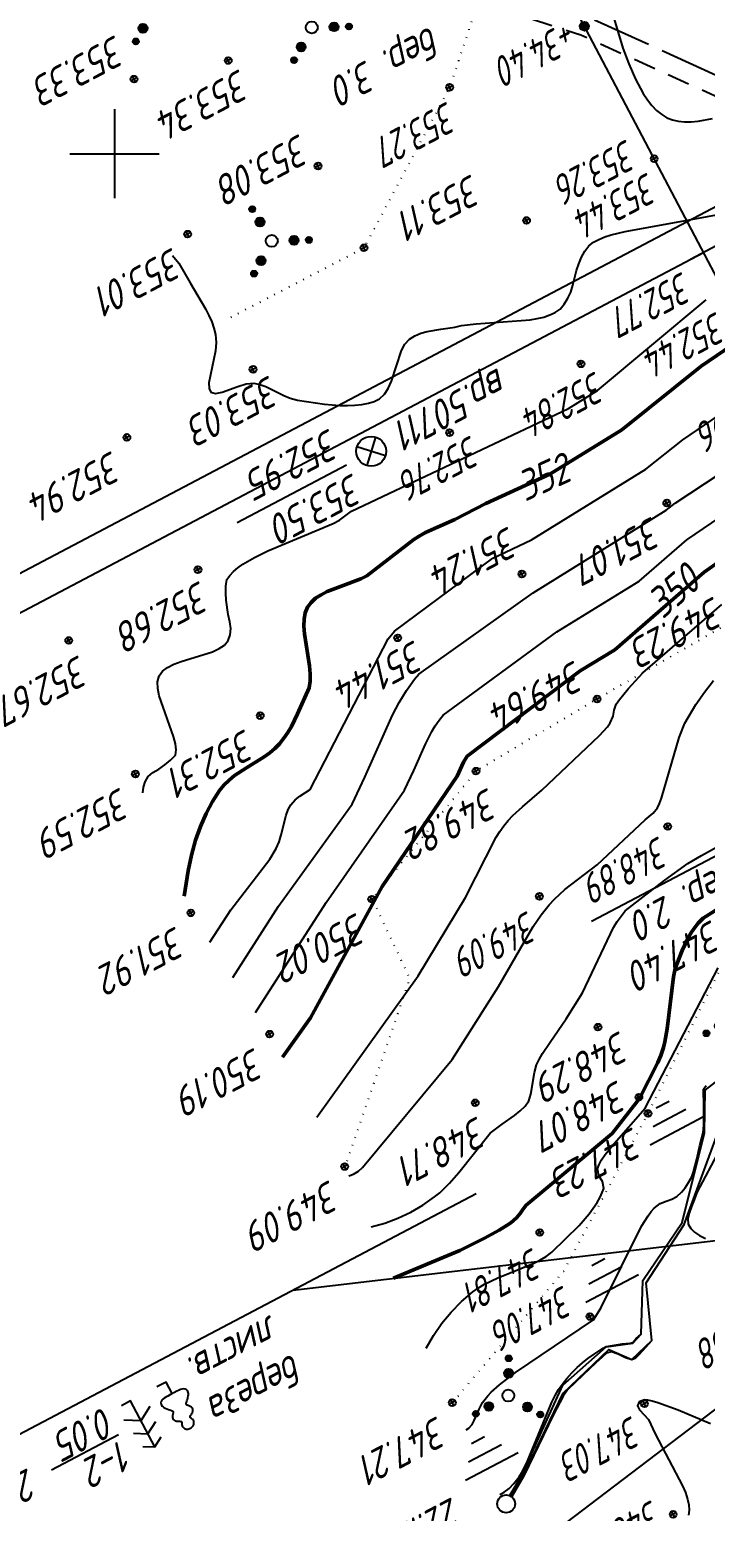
# Model space of a CAD drawing. Extents: x 1516777 to 1518423, y 2190420 to 2191479.
# Drawn here: x 1516988.6 to 1517079.4, y 2190817.5 to 2191016.7 of the extents above; entities that cross this region are included whole.
import ezdxf
from ezdxf.enums import TextEntityAlignment as Align

# ---------------------------------------------------------------- set-up
doc = ezdxf.new("R2010")
doc.units = 0
for name, pattern in [('ИИDash_30_20', [5, 3, -2]), ('ИИDash_80_20', [10, 8, -2]), ('ИИDot', [1, 0, -1])]:
    doc.linetypes.add(name, pattern=pattern)
for name, color, linetype, lineweight in [('ИИ_БОЛОТО_025', 3, 'Continuous', 25), ('ИИ_ГЕОПУНКТ_025', 7, 'Continuous', 25), ('ИИ_ГЕОСЕТКА_025', 3, 'Continuous', 25), ('ИИ_ГИДРОГРАФИЯ_025', 3, 'Continuous', 25), ('ИИ_ДОРОГА_025', 7, 'Continuous', 25), ('ИИ_КОНТУР_025', 7, 'ИИDot', 25), ('ИИ_ОТМЕТКА_025', 7, 'Continuous', 25), ('ИИ_ПИКЕТАЖ_025', 7, 'Continuous', 25), ('ИИ_РАЗМЕР_025', 7, 'Continuous', 25), ('ИИ_РЕЛЬЕФ_025', 34, 'Continuous', 25), ('ИИ_РЕЛЬЕФ_050', 34, 'Continuous', 50), ('ИИ_ТЕКСТ_025', 7, 'Continuous', 25), ('ИИ_ТРАССА_ТРУБ_025', 7, 'Continuous', 25), ('ИИ_УГОДЬЯ_025', 7, 'Continuous', 25)]:
    doc.layers.add(name, color=color, linetype=linetype, lineweight=lineweight)
doc.styles.add('VNIPISIMPLEXCUR', font='simplex.shx', dxfattribs={"width": 0.8, "oblique": 15})
doc.dimstyles.new('ИИ-2000-м-dm$2', dxfattribs={"dimscale": 2, "dimtxt": 2.5, "dimasz": 2.5, "dimexe": 1.25, "dimexo": 0, "dimgap": 1, "dimtad": 2, "dimtoh": 1, "dimzin": 1, "dimdsep": 46, "dimtxsty": 'VNIPISIMPLEXCUR', "dimcen": 2.5, "dimaunit": 1, "dimazin": 0, "dimtfac": 1, "dimtmove": 1, "dimatfit": 2, "dimfxl": 1, "dimarcsym": 0})

# ---------------------------------------------------------------- blocks, each defined once
blk = doc.blocks.new('ИИ053952')
at = {"linetype": 'Continuous', "lineweight": 25}
h = blk.add_hatch(color=0, dxfattribs=at)
edge = h.paths.add_edge_path()
edge.add_arc((-1.309, 2.13), 0.2, 0, 360)
h = blk.add_hatch(color=0, dxfattribs=at)
edge = h.paths.add_edge_path()
edge.add_arc((-0.785, 1.278), 0.3, 0, 360)
h = blk.add_hatch(color=0, dxfattribs=at)
edge = h.paths.add_edge_path()
edge.add_arc((1.499, 0.041), 0.3, 0, 360)
h = blk.add_hatch(color=0, dxfattribs=at)
edge = h.paths.add_edge_path()
edge.add_arc((2.499, 0.068), 0.2, 0, 360)
h = blk.add_hatch(color=0, dxfattribs=at)
edge = h.paths.add_edge_path()
edge.add_arc((-0.714, -1.319), 0.3, 0, 360)
h = blk.add_hatch(color=0, dxfattribs=at)
edge = h.paths.add_edge_path()
edge.add_arc((-1.19, -2.198), 0.2, 0, 360)
at = {"color": 0, "linetype": 'Continuous', "lineweight": 25}
for centre, radius in [((-1.309, 2.13), 0.2), ((-0.785, 1.278), 0.3), ((0, 0), 0.4), ((1.499, 0.041), 0.3), ((2.499, 0.068), 0.2), ((-0.714, -1.319), 0.3), ((-1.19, -2.198), 0.2)]:
    blk.add_circle(centre, radius, dxfattribs=at)
blk = doc.blocks.new('PICKET')
at = {"color": 0, "linetype": 'Continuous', "lineweight": 25}
for p, q in [((-0.23, 0), (0.23, 0)), ((0, 0.23), (0, -0.23))]:
    blk.add_line(p, q, dxfattribs=at)
blk.add_circle((0, 0), 0.23, dxfattribs=at)
at = {"color": 0, "linetype": 'Continuous', "style": 'VNIPISIMPLEXCUR', "oblique": 15, "width": 0.8}
blk.add_attdef('OTMETKA', (1.25, 0.3), '', height=2, dxfattribs=at)
at = {"color": 8, "linetype": 'Continuous', "style": 'VNIPISIMPLEXCUR', "oblique": 15, "width": 0.8, "flags": 1}
blk.add_attdef('NOMER', (1.25, -2.7), '', height=2, dxfattribs=at)
blk = doc.blocks.new('ИИ15001')
at = {"color": 0, "linetype": 'Continuous', "lineweight": 25}
blk.add_lwpolyline([(0, 1), (0, -1)], dxfattribs=at)
at = {"color": 0, "linetype": 'Continuous', "lineweight": 25, "style": 'VNIPISIMPLEXCUR', "oblique": 15, "width": 0.8}
blk.add_attdef('STATIONING', text='', height=2, dxfattribs=at).set_placement((0, 2), align=Align.CENTER)
at = {"color": 7, "linetype": 'Continuous', "lineweight": 25, "style": 'VNIPISIMPLEXCUR', "oblique": 15, "width": 0.8}
blk.add_attdef('HEIGHT', text='', height=2, dxfattribs=at).set_placement((0, -2), align=Align.TOP_CENTER)
blk = doc.blocks.new('ИИ050117Р')
at = {"color": 0, "linetype": 'Continuous', "lineweight": 25}
for points in [[(-0.707, -0.707), (0.707, 0.707)], [(-0.707, 0.707), (0.707, -0.707)]]:
    blk.add_lwpolyline(points, dxfattribs=at)
blk.add_circle((0, 0), 1, dxfattribs=at)
at = {"color": 0, "linetype": 'Continuous', "style": 'VNIPISIMPLEXCUR', "oblique": 15, "width": 0.8}
for tag, p in [('CENTRE', (1.7, 0.7)), ('HEIGHT', (1.7, -2.7))]:
    blk.add_attdef(tag, p, '', height=2, dxfattribs=at)
blk.add_attdef('NUMBER', text='', height=2, dxfattribs=at).set_placement((-2.25, -1), align=Align.RIGHT)
at = {"color": 253, "linetype": 'Continuous', "style": 'VNIPISIMPLEXCUR', "oblique": 15, "width": 0.8, "flags": 1}
blk.add_attdef('NOTE', text='', height=1.6, dxfattribs=at).set_placement((-2.25, -4), align=Align.RIGHT)
blk = doc.blocks.new('ИИ053673А')
at = {"color": 0, "linetype": 'Continuous'}
blk.add_lwpolyline([(-1.35, 0.875), (-1.221, 0.876), (-1.008, 0.878), (-0.871, 0.882), (-0.736, 0.891), (-0.624, 0.907), (-0.534, 0.94), (-0.444, 1), (-0.394, 1.071), (-0.367, 1.151), (-0.359, 1.231), (-0.364, 1.295), (-0.387, 1.379), (-0.418, 1.445), (-0.466, 1.516), (-0.552, 1.61), (-0.631, 1.692), (-0.704, 1.766), (-0.775, 1.842), (-0.814, 1.889), (-0.839, 1.929), (-0.849, 1.967), (-0.846, 1.992), (-0.832, 2.017), (-0.805, 2.049), (-0.742, 2.115), (-0.671, 2.198), (-0.618, 2.29), (-0.605, 2.372), (-0.614, 2.444), (-0.641, 2.515), (-0.678, 2.575), (-0.717, 2.617), (-0.754, 2.646), (-0.802, 2.678), (-0.855, 2.709), (-0.942, 2.76), (-0.987, 2.789), (-1.014, 2.812), (-1.026, 2.831), (-1.029, 2.846), (-1.025, 2.865), (-1.015, 2.89), (-0.997, 2.928), (-0.978, 2.968), (-0.95, 3.034), (-0.937, 3.103), (-0.938, 3.19), (-0.952, 3.247), (-0.987, 3.319), (-1.03, 3.377), (-1.066, 3.414), (-1.104, 3.444), (-1.169, 3.476), (-1.225, 3.489), (-1.28, 3.496), (-1.35, 3.5), (-1.42, 3.496), (-1.475, 3.489), (-1.531, 3.476), (-1.596, 3.444), (-1.634, 3.414), (-1.67, 3.377), (-1.713, 3.319), (-1.748, 3.247), (-1.762, 3.19), (-1.763, 3.103), (-1.75, 3.034), (-1.722, 2.968), (-1.703, 2.928), (-1.685, 2.89), (-1.675, 2.865), (-1.671, 2.846), (-1.674, 2.831), (-1.686, 2.812), (-1.713, 2.789), (-1.758, 2.76), (-1.845, 2.709), (-1.898, 2.678), (-1.946, 2.646), (-1.983, 2.617), (-2.022, 2.575), (-2.059, 2.515), (-2.086, 2.444), (-2.095, 2.372), (-2.082, 2.29), (-2.029, 2.198), (-1.958, 2.115), (-1.895, 2.049), (-1.868, 2.017), (-1.854, 1.992), (-1.851, 1.967), (-1.861, 1.929), (-1.886, 1.889), (-1.925, 1.842), (-1.996, 1.766), (-2.069, 1.692), (-2.148, 1.61), (-2.234, 1.516), (-2.282, 1.445), (-2.313, 1.379), (-2.336, 1.295), (-2.341, 1.231), (-2.333, 1.151), (-2.306, 1.071), (-2.256, 1), (-2.166, 0.94), (-2.076, 0.907), (-1.964, 0.891), (-1.829, 0.882), (-1.692, 0.878), (-1.479, 0.876)], close=True, dxfattribs=at)
for points in [[(2.05, 3.096), (1.35, 3.5), (0.65, 3.096)], [(1.35, 3.5), (1.35, 0), (2.05, 0)], [(2.2, 2.009), (1.35, 2.5), (0.5, 2.009)], [(2.35, 0.923), (1.35, 1.5), (0.35, 0.923)], [(-1.35, 0.875), (-1.35, 0), (-0.65, 0)]]:
    blk.add_lwpolyline(points, dxfattribs=at)
at = {"color": 0, "linetype": 'Continuous', "style": 'VNIPISIMPLEXCUR', "oblique": 15, "width": 0.8}
blk.add_attdef('RACE1', text='', height=2, dxfattribs=at).set_placement((-3.25, 2.25), align=Align.RIGHT)
blk.add_attdef('HEIGHT', (3, 2), '', height=2, dxfattribs=at)
blk.add_attdef('DISTANCE', text='', height=2, dxfattribs=at).set_placement((9.5, 1.75), align=Align.MIDDLE_LEFT)
blk.add_attdef('RACE2', text='', height=2, dxfattribs=at).set_placement((-3.25, 1.25), align=Align.TOP_RIGHT)
blk.add_attdef('THICKNESS', text='', height=2, dxfattribs=at).set_placement((3, 1.5), align=Align.TOP_LEFT)
blk = doc.blocks.new('ИИ05468')
at = {"color": 0, "linetype": 'Continuous', "lineweight": 25}
for points in [[(-2, 1), (2, 1)], [(-1.25, 0), (1.25, 0)], [(-0.5, -1), (0.5, -1)]]:
    blk.add_lwpolyline(points, dxfattribs=at)
blk = doc.blocks.new('ИИ052131')
at = {"color": 7, "linetype": 'Continuous', "style": 'VNIPISIMPLEXCUR', "oblique": 15, "width": 0.8}
for tag, p in [('HEIGHT', (1.3, 0.7)), ('DATE', (1.3, -2.7))]:
    blk.add_attdef(tag, p, '', height=2, dxfattribs=at)
at = {"color": 0, "linetype": 'Continuous', "lineweight": 25}
blk.add_wipeout([(-0.532, -0.284), (-0.466, -0.382), (-0.382, -0.466), (-0.284, -0.532), (-0.175, -0.577), (-0.059, -0.6), (0.059, -0.6), (0.175, -0.577), (0.284, -0.532), (0.382, -0.466), (0.466, -0.382), (0.532, -0.284), (0.577, -0.175), (0.6, -0.059), (0.6, 0.059), (0.577, 0.175), (0.532, 0.284), (0.466, 0.382), (0.382, 0.466), (0.284, 0.532), (0.175, 0.577), (0.059, 0.6), (-0.059, 0.6), (-0.175, 0.577), (-0.284, 0.532), (-0.382, 0.466), (-0.466, 0.382), (-0.532, 0.284), (-0.577, 0.175), (-0.6, 0.059), (-0.6, -0.059), (-0.577, -0.175)], dxfattribs=at)
blk.add_circle((0, 0), 0.6, dxfattribs=at)
blk = doc.blocks.new('ИИ15002')
at = {"linetype": 'Continuous', "lineweight": 25}
h = blk.add_hatch(color=0, dxfattribs=at)
edge = h.paths.add_edge_path()
edge.add_arc((0, 0), 0.3, 0, 360)
at = {"color": 0, "linetype": 'Continuous', "lineweight": 25}
blk.add_circle((0, 0), 0.3, dxfattribs=at)
at = {"color": 0, "linetype": 'Continuous', "style": 'VNIPISIMPLEXCUR', "oblique": 15, "width": 0.8}
blk.add_attdef('STATIONING', (1, 1.3), '', height=2, rotation=90, dxfattribs=at)
at = {"color": 7, "linetype": 'Continuous', "style": 'VNIPISIMPLEXCUR', "oblique": 15, "width": 0.8}
blk.add_attdef('HEIGHT', text='', height=2, dxfattribs=at).set_placement((0, -1.3), align=Align.TOP_CENTER)
blk = doc.blocks.new('ИИ05012')
at = {"color": 0, "linetype": 'Continuous', "lineweight": 25, "flags": 128}
for points in [[(0, 3), (0, -3)], [(-3, 0), (3, 0)]]:
    blk.add_lwpolyline(points, dxfattribs=at)
blk = doc.blocks.new('*D37')
at = {"layer": 'Defpoints', "color": 0, "transparency": 16777216}
for p in [(1516997.99, 2191462.82), (1518374.71, 2191103.61), (1517445.63, 2190623.9), (1517459.23, 2190587.38), (1517312.46, 2190543.97)]:
    blk.add_point(p, dxfattribs=at)
at = {"layer": 'ИИ_РАЗМЕР_025', "color": 0, "lineweight": -2, "transparency": 16777216}
for p, q in [((1517451.91, 2190631.64), (1517459.4, 2190635.59)), ((1517448.2, 2190623.46), (1517451.91, 2190631.64))]:
    blk.add_line(p, q, dxfattribs=at)
blk.add_arc((1517445.24, 2190613.92), 9.98, 50.8939, 94.6714, dxfattribs=at)
at = {"layer": 'ИИ_РАЗМЕР_025', "color": 0, "transparency": 16777216}
for points in [[(1517444.62, 2190623.24), (1517444.24, 2190624.52), (1517440.59, 2190622.76)], [(1517452.06, 2190622.09), (1517451.02, 2190621.25), (1517454.08, 2190618.58)]]:
    blk.add_solid(points, dxfattribs=at)
at = {"layer": 'ИИ_РАЗМЕР_025', "color": 0, "transparency": 16777216, "insert": (1517457.5, 2190631.19), "char_height": 4, "attachment_point": 5, "rotation": 207.7821, "style": 'VNIPISIMPLEXCUR'}
blk.add_mtext('90%%d', dxfattribs=at)
blk = doc.blocks.new('*D41')
at = {"layer": 'Defpoints', "color": 0, "transparency": 16777216}
for p in [(1516997.99, 2191462.82), (1517637.12, 2190760.28), (1517426.98, 2190659.79), (1517400.06, 2190635.39), (1517459.23, 2190587.38)]:
    blk.add_point(p, dxfattribs=at)
at = {"layer": 'ИИ_РАЗМЕР_025', "color": 0, "lineweight": -2, "transparency": 16777216}
for p, q in [((1517435.44, 2190666.61), (1517442.94, 2190670.56)), ((1517429.66, 2190659.33), (1517435.44, 2190666.61))]:
    blk.add_line(p, q, dxfattribs=at)
blk.add_arc((1517426.57, 2190649.36), 10.44, 49.8774, 95.6874, dxfattribs=at)
at = {"layer": 'ИИ_РАЗМЕР_025', "color": 0, "transparency": 16777216}
for points in [[(1517425.73, 2190659.11), (1517425.35, 2190660.38), (1517421.71, 2190658.59)], [(1517433.82, 2190657.76), (1517432.78, 2190656.92), (1517435.81, 2190654.22)]]:
    blk.add_solid(points, dxfattribs=at)
at = {"layer": 'ИИ_РАЗМЕР_025', "color": 0, "transparency": 16777216, "insert": (1517441.03, 2190666.17), "char_height": 4, "attachment_point": 5, "rotation": 207.7821, "style": 'VNIPISIMPLEXCUR'}
blk.add_mtext('90%%d', dxfattribs=at)
blk = doc.blocks.new('*D60')
at = {"layer": 'Defpoints', "color": 0, "transparency": 16777216}
for p in [(1516865.23, 2191392.86), (1517280.22, 2190589.82), (1517301.19, 2190586.89), (1517251.66, 2190560.75), (1517312.46, 2190543.97)]:
    blk.add_point(p, dxfattribs=at)
at = {"layer": 'ИИ_РАЗМЕР_025', "color": 0, "lineweight": -2, "transparency": 16777216}
for p, q in [((1517270.29, 2190593.09), (1517259.15, 2190587.22)), ((1517278.66, 2190586.43), (1517270.29, 2190593.09))]:
    blk.add_line(p, q, dxfattribs=at)
blk.add_arc((1517292.31, 2190582.21), 14.29, 133.8716, 191.7338, dxfattribs=at)
at = {"layer": 'ИИ_РАЗМЕР_025', "color": 0, "transparency": 16777216}
for points in [[(1517282.02, 2190593.05), (1517282.8, 2190591.97), (1517285.65, 2190594.85)], [(1517278.95, 2190579.53), (1517277.69, 2190579.07), (1517279.68, 2190575.54)]]:
    blk.add_solid(points, dxfattribs=at)
at = {"layer": 'ИИ_РАЗМЕР_025', "color": 0, "transparency": 16777216, "insert": (1517265.86, 2190586.93), "char_height": 4, "attachment_point": 5, "rotation": 207.7821, "style": 'VNIPISIMPLEXCUR'}
blk.add_mtext("90°2'", dxfattribs=at)

msp = doc.modelspace()

# ---------------------------------------------------------------- linework, layer by layer
at = {"layer": 'ИИ_ГЕОПУНКТ_025'}
msp.add_lwpolyline([(1517031.196, 2190958.12), (1517016.496, 2190950.375)], dxfattribs=at)
at = {"layer": 'ИИ_ГИДРОГРАФИЯ_025'}
msp.add_lwpolyline([(1517052.52, 2190818.632), (1517054.679, 2190822.242), (1517060.264, 2190834.496), (1517066.123, 2190839.669), (1517069.707, 2190840.128), (1517070.829, 2190841.372), (1517071.048, 2190848.55), (1517076.327, 2190856.378), (1517079.3, 2190868.429), (1517079.425, 2190874.164), (1517087.517, 2190880.428)], dxfattribs=at)
at = {"layer": 'ИИ_ГИДРОГРАФИЯ_025', "elevation": -5.59}
msp.add_lwpolyline([(1517052.659, 2190818.552), (1517054.931, 2190822.27), (1517060.321, 2190833.431), (1517066.464, 2190839.275), (1517069.562, 2190837.946), (1517072.263, 2190840.511), (1517071.492, 2190848.238), (1517076.589, 2190856.101), (1517081.083, 2190868.301)], dxfattribs=at)
at = {"layer": 'ИИ_ДОРОГА_025', "linetype": 'ИИDash_80_20', "flags": 128}
msp.add_lwpolyline([(1517370.354, 2190906.745), (1517361.061, 2190903.069), (1517349.478, 2190899.983), (1517336.218, 2190896.895), (1517328.505, 2190896.125), (1517315.477, 2190894.578), (1517307.716, 2190894.705), (1517302.335, 2190895.33), (1517295.956, 2190897.455), (1517278.892, 2190906.756), (1517251.698, 2190919.154), (1517237.145, 2190927.329), (1517223.871, 2190935.987), (1517206.878, 2190946.488), (1517194.206, 2190954.15), (1517185.026, 2190959.877), (1517171.817, 2190964.417), (1517165.277, 2190967.329), (1517158.519, 2190969.795), (1517143.95, 2190975.605), (1517127.066, 2190984.13), (1517108.829, 2190995.629), (1517101.676, 2190999.885), (1517097.447, 2191002.553), (1517088.192, 2191007.223), (1517063.65, 2191018.345), (1517037.939, 2191026.75), (1517027.528, 2191029.886), (1517020.661, 2191032.604), (1517015.912, 2191034.725), (1517007.626, 2191039.899), (1517001.134, 2191043.047), (1516998.754, 2191044.202), (1516986.797, 2191050.305), (1516975.191, 2191055.416)], dxfattribs=at)
at = {"layer": 'ИИ_ДОРОГА_025', "linetype": 'ИИDash_30_20', "flags": 128}
msp.add_lwpolyline([(1517371.311, 2190904.327), (1517361.877, 2190900.596), (1517350.108, 2190897.46), (1517336.644, 2190894.325), (1517328.788, 2190893.54), (1517315.61, 2190891.976), (1517307.544, 2190892.108), (1517301.768, 2190892.779), (1517294.915, 2190895.062), (1517277.729, 2190904.429), (1517250.52, 2190916.833), (1517235.796, 2190925.104), (1517222.477, 2190933.792), (1517205.522, 2190944.27), (1517192.845, 2190951.935), (1517183.901, 2190957.514), (1517170.864, 2190961.996), (1517164.301, 2190964.917), (1517157.592, 2190967.366), (1517142.881, 2190973.232), (1517125.784, 2190981.865), (1517107.471, 2190993.412), (1517100.317, 2190997.668), (1517096.165, 2191000.288), (1517087.069, 2191004.877), (1517062.707, 2191015.918), (1517037.16, 2191024.269), (1517026.674, 2191027.429), (1517019.652, 2191030.208), (1517014.687, 2191032.424), (1517006.367, 2191037.62), (1517000, 2191040.708), (1516997.595, 2191041.874), (1516985.681, 2191047.956), (1516977.14, 2191051.717)], dxfattribs=at)
at = {"layer": 'ИИ_КОНТУР_025', "flags": 128}
for points in [[(1517015.634, 2190978.024), (1517033.592, 2190987.373), (1517045.11, 2191008.937), (1517048.932, 2191020.421)], [(1517045.457, 2190832.176), (1517060.399, 2190849.818), (1517071.771, 2190871.04), (1517083.06, 2190893.665), (1517098.998, 2190905.451), (1517113.71, 2190921.216), (1517131.599, 2190928.331), (1517147.88, 2190942.16), (1517164.994, 2190950.882), (1517171.678, 2190958.682)]]:
    msp.add_lwpolyline(points, dxfattribs=at)
at = {"layer": 'ИИ_КОНТУР_025', "elevation": -4.028, "flags": 128}
msp.add_lwpolyline([(1517164.994, 2190950.882), (1517143.67, 2190950.3), (1517122.722, 2190948.178), (1517097.058, 2190952.824), (1517082.965, 2190937.095), (1517064.933, 2190926.732), (1517048.646, 2190917.045), (1517034.628, 2190899.837), (1517039.688, 2190889.161), (1517030.993, 2190863.904)], dxfattribs=at)
at = {"layer": 'ИИ_РЕЛЬЕФ_025'}
for points, elevation in [([(1517066.895, 2191018.972), (1517068.362, 2191014.179), (1517069.144, 2191012.063), (1517070.049, 2191010), (1517071.082, 2191008.104), (1517071.65, 2191007.253), (1517072.252, 2191006.486), (1517072.89, 2191005.817), (1517073.564, 2191005.26), (1517074.276, 2191004.828), (1517075.01, 2191004.536), (1517075.801, 2191004.354), (1517076.644, 2191004.271), (1517077.533, 2191004.277), (1517078.462, 2191004.362), (1517080.419, 2191004.721)], 353.5), ([(1517007.811, 2190986.314), (1517008.671, 2190985.29), (1517010.181, 2190982.659), (1517012.258, 2190979.146), (1517012.697, 2190978.275), (1517013.076, 2190977.409), (1517013.382, 2190976.549), (1517013.6, 2190975.697), (1517013.681, 2190974.646), (1517013.575, 2190973.51), (1517012.696, 2190969.206), (1517012.719, 2190968.465), (1517012.981, 2190967.966), (1517013.602, 2190967.775), (1517014.468, 2190967.937), (1517016.606, 2190968.727), (1517017.712, 2190969.052), (1517018.734, 2190969.149), (1517019.556, 2190968.993), (1517020.35, 2190968.7), (1517022.76, 2190967.483), (1517023.639, 2190967.13), (1517024.588, 2190966.884), (1517028.243, 2190966.339), (1517030.301, 2190966.177), (1517031.323, 2190966.158), (1517032.316, 2190966.193), (1517033.26, 2190966.292), (1517034.139, 2190966.464), (1517034.932, 2190966.718), (1517035.622, 2190967.065), (1517036.283, 2190967.676), (1517036.818, 2190968.465), (1517037.233, 2190969.415), (1517038.596, 2190973.57), (1517039.06, 2190974.415), (1517039.65, 2190975.069), (1517040.398, 2190975.499), (1517041.183, 2190975.872), (1517042.042, 2190976.125), (1517043.887, 2190976.431), (1517045.757, 2190976.698), (1517046.654, 2190976.891), (1517048.633, 2190977.129), (1517055.883, 2190977.664), (1517056.822, 2190977.829), (1517057.706, 2190978.046), (1517058.525, 2190978.322), (1517059.269, 2190978.669), (1517059.926, 2190979.096), (1517060.478, 2190979.791), (1517060.942, 2190980.564), (1517061.338, 2190981.399), (1517061.634, 2190982.324), (1517062.093, 2190984.303), (1517062.425, 2190985.211), (1517062.803, 2190986.079), (1517063.247, 2190986.891), (1517063.774, 2190987.629), (1517064.414, 2190988.093), (1517065.137, 2190988.489), (1517065.931, 2190988.825), (1517066.787, 2190989.11), (1517068.647, 2190989.557), (1517090.798, 2190993.569)], 353), ([(1517003.818, 2190914.127), (1517003.886, 2190914.862), (1517004.127, 2190915.584), (1517004.541, 2190916.293), (1517005.142, 2190916.826), (1517005.972, 2190917.301), (1517006.781, 2190917.869), (1517007.552, 2190918.486), (1517008.211, 2190919.158), (1517008.315, 2190919.862), (1517008.216, 2190920.71), (1517007.961, 2190921.673), (1517006.015, 2190927.125), (1517005.824, 2190928.13), (1517005.809, 2190929.037), (1517006.018, 2190929.813), (1517006.475, 2190930.438), (1517007.154, 2190930.954), (1517008.006, 2190931.384), (1517008.984, 2190931.752), (1517013.189, 2190933.072), (1517014.073, 2190933.481), (1517014.794, 2190933.969), (1517015.303, 2190934.558), (1517015.563, 2190935.327), (1517015.626, 2190936.172), (1517015.502, 2190937.097), (1517015.281, 2190938.068), (1517015.025, 2190940.003), (1517014.965, 2190940.958), (1517014.989, 2190941.885), (1517015.129, 2190942.768), (1517015.522, 2190943.32), (1517016.017, 2190943.847), (1517016.605, 2190944.351), (1517017.277, 2190944.835), (1517018.836, 2190945.751), (1517020.617, 2190946.612), (1517029.403, 2190950.302), (1517030.27, 2190950.738), (1517031.89, 2190951.968), (1517061.025, 2190965.749), (1517064.928, 2190968.158), (1517079.553, 2190980.363)], 352.5), ([(1517012.842, 2190894.017), (1517015.645, 2190898.38), (1517020.878, 2190905.19), (1517021.741, 2190906.642), (1517022.133, 2190907.537), (1517022.426, 2190908.458), (1517023.078, 2190911.104), (1517023.345, 2190911.859), (1517023.699, 2190912.505), (1517024.282, 2190913.15), (1517024.942, 2190913.645), (1517026.309, 2190914.542), (1517036.79, 2190934.788), (1517037.634, 2190935.821), (1517050.875, 2190945.632), (1517056.066, 2190948.095), (1517071.449, 2190957.59), (1517076.392, 2190961.559), (1517087.27, 2190968.941)], 351.5), ([(1517015.904, 2190889.307), (1517022.043, 2190898.865), (1517031.963, 2190912.575), (1517033.666, 2190916.199), (1517037.374, 2190924.524), (1517038.292, 2190926.244), (1517039.281, 2190927.866), (1517040.358, 2190929.366), (1517040.935, 2190930.063), (1517056.294, 2190940.986), (1517074.188, 2190952.097), (1517075.394, 2190953.024), (1517089.469, 2190962.326)], 351), ([(1517018.966, 2190884.597), (1517028.441, 2190899.349), (1517039.013, 2190914.46), (1517040.229, 2190917.086), (1517041.797, 2190920.66), (1517042.661, 2190922.337), (1517043.132, 2190923.12), (1517043.638, 2190923.856), (1517044.183, 2190924.538), (1517059.453, 2190935.737), (1517070.52, 2190942.548), (1517076.938, 2190948.098), (1517092.364, 2190958.6)], 350.5), ([(1517027.19, 2190870.514), (1517040.827, 2190889.526), (1517047.187, 2190900.033), (1517051.319, 2190908.148), (1517051.819, 2190908.928), (1517052.338, 2190909.651), (1517052.937, 2190910.377), (1517053.559, 2190911.038), (1517054.849, 2190912.22), (1517057.47, 2190914.462), (1517065.228, 2190921.797), (1517066.283, 2190922.995), (1517066.659, 2190923.513), (1517067.066, 2190924.43), (1517067.191, 2190925.194), (1517067.468, 2190926.001), (1517067.899, 2190926.663), (1517069.079, 2190928.076), (1517071.045, 2190930.249), (1517081.648, 2190939.417)], 349.5), ([(1517031.493, 2190862.643), (1517032.123, 2190862.84), (1517032.794, 2190863.259), (1517033.345, 2190863.776), (1517045.408, 2190878.28), (1517051.64, 2190888.07), (1517056.298, 2190896.128), (1517057.362, 2190897.689), (1517058.449, 2190899.067), (1517059.144, 2190899.822), (1517060.561, 2190901.122), (1517064.888, 2190904.424), (1517071.328, 2190910.462), (1517072.424, 2190911.353), (1517072.985, 2190912.094), (1517073.263, 2190912.669), (1517073.525, 2190913.386), (1517075.895, 2190921.521), (1517076.681, 2190923.468), (1517078.176, 2190925.97), (1517079.303, 2190927.618), (1517080.538, 2190929.203)], 349), ([(1517034.513, 2190855.762), (1517036.349, 2190856.281), (1517038.119, 2190856.944), (1517039.824, 2190857.751), (1517041.464, 2190858.702), (1517043.039, 2190859.797), (1517043.732, 2190860.361), (1517045.049, 2190861.638), (1517046.299, 2190863.066), (1517050.527, 2190868.382), (1517052.137, 2190869.573), (1517053.796, 2190870.747), (1517054.55, 2190871.359), (1517055.205, 2190872.005), (1517055.721, 2190872.697), (1517055.979, 2190873.632), (1517056.468, 2190876.534), (1517056.753, 2190877.532), (1517057.108, 2190878.289), (1517057.54, 2190879.054), (1517058.56, 2190880.602), (1517060.743, 2190883.712), (1517062.935, 2190887.233), (1517067.106, 2190896.003), (1517067.594, 2190896.794), (1517068.115, 2190897.546), (1517068.672, 2190898.252), (1517073.968, 2190902.373), (1517077.103, 2190904.597), (1517078.915, 2190905.667), (1517081.734, 2190907.236)], 348.5), ([(1517041.895, 2190839.474), (1517042.89, 2190841.196), (1517044.014, 2190842.814), (1517045.268, 2190844.328), (1517046.652, 2190845.738), (1517048.165, 2190847.045), (1517048.925, 2190847.586), (1517049.75, 2190848.071), (1517051.546, 2190848.916), (1517056.287, 2190850.853), (1517057.176, 2190851.305), (1517058.016, 2190851.805), (1517058.793, 2190852.366), (1517062.485, 2190855.943), (1517063.806, 2190857.538), (1517064.875, 2190859.057), (1517065.28, 2190859.752), (1517065.582, 2190860.386), (1517065.767, 2190860.943), (1517065.618, 2190861.873), (1517065.116, 2190862.649), (1517064.954, 2190863.571), (1517065.153, 2190864.149), (1517065.497, 2190864.788), (1517065.963, 2190865.48), (1517067.169, 2190866.982), (1517071.333, 2190871.722), (1517081.148, 2190890.593)], 347.5), ([(1517047.3, 2190828.503), (1517047.657, 2190828.739), (1517048.073, 2190829.208), (1517048.378, 2190829.752), (1517049.017, 2190831.294), (1517049.498, 2190832.186), (1517050.184, 2190833.089), (1517050.642, 2190833.559), (1517051.777, 2190834.563), (1517053.928, 2190836.202), (1517064.389, 2190843.304), (1517065.388, 2190844.856), (1517070.872, 2190855.891), (1517071.73, 2190857.263), (1517072.143, 2190857.824), (1517072.545, 2190858.288), (1517073.371, 2190858.917), (1517074.177, 2190859.239), (1517074.937, 2190859.48), (1517075.621, 2190859.868), (1517076.208, 2190860.418), (1517076.727, 2190861.029), (1517077.192, 2190861.721), (1517077.617, 2190862.512), (1517077.826, 2190863.18), (1517078.292, 2190864.874), (1517078.701, 2190866.692), (1517079.129, 2190868.398), (1517079.232, 2190869.481), (1517079.229, 2190872.005), (1517079.179, 2190874.28), (1517079.553, 2190874.793)], 347), ([(1517081.391, 2190866.213), (1517078.297, 2190860.375), (1517077.937, 2190859.423), (1517077.596, 2190858.516), (1517077.274, 2190857.599), (1517077.062, 2190856.867), (1517077.124, 2190856.139), (1517077.469, 2190855.567), (1517077.99, 2190855.059), (1517078.665, 2190854.608), (1517079.472, 2190854.206)], 347), ([(1517051.79, 2190819.809), (1517052.407, 2190820.116), (1517053.048, 2190820.615), (1517053.713, 2190821.307), (1517054.402, 2190822.192), (1517054.771, 2190822.775), (1517055.522, 2190824.287), (1517058.798, 2190832.211), (1517059.251, 2190833.102), (1517059.716, 2190833.907), (1517060.194, 2190834.609), (1517060.836, 2190835.413), (1517061.508, 2190836.166), (1517062.201, 2190836.865), (1517062.909, 2190837.504), (1517063.623, 2190838.08), (1517064.336, 2190838.589), (1517065.04, 2190839.028), (1517065.69, 2190839.478), (1517066.102, 2190839.718), (1517068.245, 2190840.044), (1517069.329, 2190840.137), (1517069.688, 2190840.242), (1517070.077, 2190840.718), (1517070.829, 2190841.372)], 346.5), ([(1517072.263, 2190840.511), (1517070.473, 2190838.576), (1517069.994, 2190838.102), (1517069.56, 2190837.899), (1517068.697, 2190838.174), (1517067.719, 2190838.664), (1517066.805, 2190839.004), (1517066.154, 2190838.808), (1517065.555, 2190838.281), (1517064.703, 2190837.512), (1517062.978, 2190835.835), (1517060.91, 2190833.898), (1517060.301, 2190833.043), (1517059.002, 2190830.556), (1517055.03, 2190822.301), (1517052.795, 2190818.445)], 346.5), ([(1517080.126, 2190829.309), (1517075.804, 2190831.145), (1517073.038, 2190832.132), (1517072.308, 2190832.34), (1517071.704, 2190832.474), (1517071.246, 2190832.524), (1517070.529, 2190832.251), (1517070.335, 2190831.711), (1517070.59, 2190831.167), (1517071.793, 2190829.899), (1517072.696, 2190827.984), (1517076.377, 2190820.968), (1517076.748, 2190820.058), (1517077.031, 2190819.201), (1517077.209, 2190818.406), (1517077.265, 2190817.684), (1517077.184, 2190817.045)], 347)]:
    msp.add_lwpolyline(points, dxfattribs=dict(at, elevation=elevation))
at = {"layer": 'ИИ_РЕЛЬЕФ_050'}
for points, elevation in [([(1517009.38, 2190900.201), (1517009.891, 2190903.619), (1517010.353, 2190905.737), (1517010.912, 2190907.726), (1517011.569, 2190909.587), (1517012.322, 2190911.32), (1517013.172, 2190912.924), (1517014.12, 2190914.399), (1517014.725, 2190915.148), (1517015.407, 2190915.815), (1517016.148, 2190916.414), (1517017.74, 2190917.474), (1517020.147, 2190918.954), (1517020.886, 2190919.481), (1517021.566, 2190920.051), (1517022.168, 2190920.68), (1517022.775, 2190921.431), (1517023.311, 2190922.22), (1517023.79, 2190923.039), (1517024.626, 2190924.742), (1517026.184, 2190928.206), (1517026.317, 2190929.124), (1517026.322, 2190930.116), (1517026.23, 2190931.164), (1517025.556, 2190935.494), (1517025.474, 2190936.51), (1517025.49, 2190937.458), (1517025.639, 2190938.317), (1517025.953, 2190939.069), (1517026.445, 2190939.704), (1517027.051, 2190940.259), (1517027.777, 2190940.732), (1517028.589, 2190941.145), (1517030.377, 2190941.856), (1517033.117, 2190942.883), (1517033.952, 2190943.279), (1517040.234, 2190948.139), (1517040.972, 2190948.61), (1517041.805, 2190949.078), (1517043.407, 2190949.828), (1517045.769, 2190950.836), (1517049.918, 2190953.003), (1517058.546, 2190956.922), (1517068.189, 2190962.874), (1517078.88, 2190971.458), (1517084.092, 2190974.995)], 352), ([(1517022.606, 2190878.603), (1517026.354, 2190883.858), (1517035.986, 2190901.535), (1517046.063, 2190916.344), (1517046.912, 2190918.212), (1517047.432, 2190919.012), (1517062.613, 2190930.489), (1517067.246, 2190933.34), (1517079.293, 2190943.757), (1517095.261, 2190955.035)], 350), ([(1517037.534, 2190848.88), (1517046.446, 2190852.622), (1517049.755, 2190854.236), (1517051.735, 2190855.335), (1517052.816, 2190856.013), (1517053.284, 2190856.336), (1517054.055, 2190856.984), (1517054.542, 2190857.569), (1517054.916, 2190858.128), (1517055.346, 2190858.7), (1517066.913, 2190868.31), (1517070.603, 2190873.024), (1517073.044, 2190877.882), (1517073.435, 2190878.806), (1517073.792, 2190879.865), (1517073.983, 2190880.625), (1517074.282, 2190882.393), (1517075.164, 2190889.397), (1517075.356, 2190890.277), (1517075.584, 2190891.076), (1517076.298, 2190892.938), (1517077.13, 2190894.619), (1517077.57, 2190895.362), (1517078.016, 2190896.025), (1517078.459, 2190896.597), (1517079.159, 2190897.257), (1517093.109, 2190906.08)], 348)]:
    msp.add_lwpolyline(points, dxfattribs=dict(at, elevation=elevation))
at = {"layer": 'ИИ_ТЕКСТ_025'}
for points in [[(1517112.442, 2191009.539), (1516882.276, 2190888.279), (1516980.152, 2190702.482), (1517210.317, 2190823.742)], [(1517172.428, 2190809.764), (1516998.529, 2190718.147), (1516905.314, 2190895.096), (1517079.206, 2190986.709)], [(1517064.15, 2190896.85), (1517082.196, 2190906.357), (1517089.408, 2190892.668)]]:
    msp.add_lwpolyline(points, dxfattribs=at)
at = {"layer": 'ИИ_ТРАССА_ТРУБ_025', "color": 4}
msp.add_lwpolyline([(1518374.713, 2191103.607), (1517312.459, 2190543.969), (1516865.23, 2191392.859)], dxfattribs=at)
at = {"layer": 'ИИ_УГОДЬЯ_025'}
for points in [[(1516998.909, 2190778.842), (1517040.903, 2190800.966), (1517142.025, 2190877.769)], [(1517048.621, 2190860.22), (1516977.073, 2190822.527)], [(1517086.185, 2190854.532), (1517023.978, 2190847.239)], [(1517000.555, 2190827.811), (1516991.554, 2190823.07)]]:
    msp.add_lwpolyline(points, dxfattribs=at)

# ---------------------------------------------------------------- block references
at = {"layer": 'ИИ_БОЛОТО_025', "xscale": 2, "yscale": 2, "zscale": 2, "rotation": 207.7819444444445}
for p in [(1517074.621, 2190870.406), (1517065.975, 2190849.231), (1517049.815, 2190825.314)]:
    msp.add_blockref('ИИ05468', p, dxfattribs=at)
at = {"layer": 'ИИ_ГЕОПУНКТ_025'}
ref = msp.add_blockref('ИИ050117Р', (1517034.51, 2190960, 352.95), dxfattribs=dict(at, xscale=2, yscale=2, zscale=2, rotation=207.7819444444445))
ref.add_attrib('NUMBER', 'вр.50711', dxfattribs={"layer": '0', "color": 0, "linetype": 'Continuous', "height": 4, "rotation": 207.78194, "style": 'VNIPISIMPLEXCUR', "oblique": 15, "width": 0.8}).set_placement((1517037.559, 2190963.867), align=Align.RIGHT)
ref.add_attrib('CENTRE', '353.50', (1517032.154, 2190957.177), dxfattribs={"layer": '0', "color": 0, "linetype": 'Continuous', "height": 4, "rotation": 207.78194, "style": 'VNIPISIMPLEXCUR', "oblique": 15, "width": 0.8})
ref.add_attrib('HEIGHT', '352.95', (1517028.985, 2190963.193), dxfattribs={"layer": '0', "color": 0, "linetype": 'Continuous', "height": 4, "rotation": 207.78194, "style": 'VNIPISIMPLEXCUR', "oblique": 15, "width": 0.8})
at = {"layer": 'ИИ_ГЕОСЕТКА_025', "xscale": 2, "yscale": 2, "zscale": 2}
msp.add_blockref('ИИ05012', (1517000, 2191000), dxfattribs=at)
at = {"layer": 'ИИ_ОТМЕТКА_025'}
ref = msp.add_blockref('PICKET', (1517002.64, 2191010.023, 353.33), dxfattribs=dict(at, xscale=2, yscale=2, zscale=2, rotation=207.7819444444445))
ref.add_attrib('OTMETKA', '353.33', (1517000.198, 2191016.058, 353.33), dxfattribs={"layer": '0', "color": 0, "linetype": 'Continuous', "height": 4, "rotation": 207.78194, "style": 'VNIPISIMPLEXCUR', "oblique": 15, "width": 0.8})
ref = msp.add_blockref('PICKET', (1517015.294, 2191012.519, 353.34), dxfattribs=dict(at, xscale=2, yscale=2, zscale=2, rotation=207.7819444444445))
ref.add_attrib('OTMETKA', '353.34', (1517016.928, 2191011.492, 353.34), dxfattribs={"layer": '0', "color": 0, "linetype": 'Continuous', "height": 4, "rotation": 207.78194, "style": 'VNIPISIMPLEXCUR', "oblique": 15, "width": 0.8})
ref = msp.add_blockref('PICKET', (1517045.064, 2191008.915, 353.27), dxfattribs=dict(at, xscale=2, yscale=2, zscale=2, rotation=207.7819444444445))
ref.add_attrib('OTMETKA', '353.27', (1517044.804, 2191007.111, 353.27), dxfattribs={"layer": '0', "color": 0, "linetype": 'Continuous', "height": 4, "rotation": 207.78194, "style": 'VNIPISIMPLEXCUR', "oblique": 15, "width": 0.7})
ref = msp.add_blockref('PICKET', (1517027.37, 2190998.346, 353.08), dxfattribs=dict(at, xscale=2, yscale=2, zscale=2, rotation=207.7819444444445))
ref.add_attrib('OTMETKA', '353.08', (1517024.972, 2191002.775, 353.08), dxfattribs={"layer": '0', "color": 0, "linetype": 'Continuous', "height": 4, "rotation": 207.78194, "style": 'VNIPISIMPLEXCUR', "oblique": 15, "width": 0.8})
ref = msp.add_blockref('PICKET', (1517055.399, 2190991.03, 353.26), dxfattribs=dict(at, xscale=2, yscale=2, zscale=2, rotation=207.7819444444445))
ref.add_attrib('OTMETKA', '353.26', (1517068.932, 2191002.037, 353.26), dxfattribs={"layer": '0', "color": 0, "linetype": 'Continuous', "height": 4, "rotation": 207.78194, "style": 'VNIPISIMPLEXCUR', "oblique": 15, "width": 0.7})
ref = msp.add_blockref('PICKET', (1517072.556, 2190999.331, 353.44), dxfattribs=dict(at, xscale=2, yscale=2, zscale=2, rotation=207.7819444444445))
ref.add_attrib('OTMETKA', '353.44', (1517071.757, 2190997.584, 353.44), dxfattribs={"layer": '0', "color": 0, "linetype": 'Continuous', "height": 4, "rotation": 207.78194, "style": 'VNIPISIMPLEXCUR', "oblique": 15, "width": 0.7})
ref = msp.add_blockref('PICKET', (1517033.546, 2190987.351, 353.11), dxfattribs=dict(at, xscale=2, yscale=2, zscale=2, rotation=207.7819444444445))
ref.add_attrib('OTMETKA', '353.11', (1517048.084, 2190997.349, 353.11), dxfattribs={"layer": '0', "color": 0, "linetype": 'Continuous', "height": 4, "rotation": 207.78194, "style": 'VNIPISIMPLEXCUR', "oblique": 15, "width": 0.8})
at = {"layer": 'ИИ_ОТМЕТКА_025', "xscale": 2, "yscale": 2, "zscale": 2, "rotation": 207.7819444444445}
for p, values in [((1517009.837, 2190989.193, 353.01), {'OTMETKA': '353.01'}), ((1517001.672, 2190961.869, 352.94), {'OTMETKA': '352.94'}), ((1517074.253, 2190953.045, 351.07), {'OTMETKA': '351.07'}), ((1517019.6, 2190924.486, 352.31), {'OTMETKA': '352.31'}), ((1517002.816, 2190916.634, 352.59), {'OTMETKA': '352.59'}), ((1517010.27, 2190897.973, 351.92), {'OTMETKA': '351.92'}), ((1517034.584, 2190899.815, 350.02), {'OTMETKA': '350.02'}), ((1517020.864, 2190881.676, 350.19), {'OTMETKA': '350.19'}), ((1517071.727, 2190871.018, 347.23), {'OTMETKA': '347.23'}), ((1517030.95, 2190863.882, 349.09), {'OTMETKA': '349.09'}), ((1517045.414, 2190832.154, 347.21), {'OTMETKA': '347.21'})]:
    msp.add_blockref('PICKET', p, dxfattribs=at).add_auto_attribs(values)
at = {"layer": 'ИИ_ОТМЕТКА_025'}
ref = msp.add_blockref('PICKET', (1517082.378, 2190980.689, 352.44), dxfattribs=dict(at, xscale=2, yscale=2, zscale=2, rotation=207.7819444444445))
ref.add_attrib('OTMETKA', '352.44', (1517081.016, 2190978.875, 352.44), dxfattribs={"layer": '0', "color": 0, "linetype": 'Continuous', "height": 4, "rotation": 207.78194, "style": 'VNIPISIMPLEXCUR', "oblique": 15, "width": 0.7})
ref = msp.add_blockref('PICKET', (1517062.711, 2190971.751, 352.84), dxfattribs=dict(at, xscale=2, yscale=2, zscale=2, rotation=207.7819444444445))
ref.add_attrib('OTMETKA', '352.84', (1517064.746, 2190970.862, 352.84), dxfattribs={"layer": '0', "color": 0, "linetype": 'Continuous', "height": 4, "rotation": 207.78194, "style": 'VNIPISIMPLEXCUR', "oblique": 15, "width": 0.7})
ref = msp.add_blockref('PICKET', (1517018.635, 2190971.014, 353.03), dxfattribs=dict(at, xscale=2, yscale=2, zscale=2, rotation=207.7819444444445))
ref.add_attrib('OTMETKA', '353.03', (1517020.912, 2190970.326, 353.03), dxfattribs={"layer": '0', "color": 0, "linetype": 'Continuous', "height": 4, "rotation": 207.78194, "style": 'VNIPISIMPLEXCUR', "oblique": 15, "width": 0.8})
ref = msp.add_blockref('PICKET', (1517091.709, 2190962.977, 350.96), dxfattribs=dict(at, xscale=2, yscale=2, zscale=2, rotation=207.7819444444445))
ref.add_attrib('OTMETKA', '350.96', (1517088.09, 2190968.862, 350.96), dxfattribs={"layer": '0', "color": 0, "linetype": 'Continuous', "height": 4, "rotation": 207.78194, "style": 'VNIPISIMPLEXCUR', "oblique": 15, "width": 0.7})
ref = msp.add_blockref('PICKET', (1517045.059, 2190962.501, 352.76), dxfattribs=dict(at, xscale=2, yscale=2, zscale=2, rotation=207.7819444444445))
ref.add_attrib('OTMETKA', '352.76', (1517047.995, 2190962.254, 352.76), dxfattribs={"layer": '0', "color": 0, "linetype": 'Continuous', "height": 4, "rotation": 207.78194, "style": 'VNIPISIMPLEXCUR', "oblique": 15, "width": 0.7})
ref = msp.add_blockref('PICKET', (1517054.777, 2190943.505, 351.24), dxfattribs=dict(at, xscale=2, yscale=2, zscale=2, rotation=207.7819444444445))
ref.add_attrib('OTMETKA', '351.24', (1517053.066, 2190950.034, 351.24), dxfattribs={"layer": '0', "color": 0, "linetype": 'Continuous', "height": 4, "rotation": 207.78194, "style": 'VNIPISIMPLEXCUR', "oblique": 15, "width": 0.8})
ref = msp.add_blockref('PICKET', (1517011.232, 2190944.1, 352.68), dxfattribs=dict(at, xscale=2, yscale=2, zscale=2, rotation=207.7819444444445))
ref.add_attrib('OTMETKA', '352.68', (1517011.577, 2190942.717, 352.68), dxfattribs={"layer": '0', "color": 0, "linetype": 'Continuous', "height": 4, "rotation": 207.78194, "style": 'VNIPISIMPLEXCUR', "oblique": 15, "width": 0.8})
ref = msp.add_blockref('PICKET', (1517082.92, 2190937.074, 349.23), dxfattribs=dict(at, xscale=2, yscale=2, zscale=2, rotation=207.7819444444445))
ref.add_attrib('OTMETKA', '349.23', (1517080.67, 2190940.612, 349.23), dxfattribs={"layer": '0', "color": 0, "linetype": 'Continuous', "height": 4, "rotation": 207.78194, "style": 'VNIPISIMPLEXCUR', "oblique": 15, "width": 0.8})
ref = msp.add_blockref('PICKET', (1516993.865, 2190934.58, 352.67), dxfattribs=dict(at, xscale=2, yscale=2, zscale=2, rotation=207.7819444444445))
ref.add_attrib('OTMETKA', '352.67', (1516995.32, 2190932.734, 352.67), dxfattribs={"layer": '0', "color": 0, "linetype": 'Continuous', "height": 4, "rotation": 207.78194, "style": 'VNIPISIMPLEXCUR', "oblique": 15, "width": 0.8})
ref = msp.add_blockref('PICKET', (1517038.076, 2190934.926, 351.44), dxfattribs=dict(at, xscale=2, yscale=2, zscale=2, rotation=207.7819444444445))
ref.add_attrib('OTMETKA', '351.44', (1517040.423, 2190934.741, 351.44), dxfattribs={"layer": '0', "color": 0, "linetype": 'Continuous', "height": 4, "rotation": 207.78194, "style": 'VNIPISIMPLEXCUR', "oblique": 15, "width": 0.8})
ref = msp.add_blockref('PICKET', (1517064.888, 2190926.71, 349.64), dxfattribs=dict(at, xscale=2, yscale=2, zscale=2, rotation=207.7819444444445))
ref.add_attrib('OTMETKA', '349.64', (1517061.933, 2190932.027, 349.64), dxfattribs={"layer": '0', "color": 0, "linetype": 'Continuous', "height": 4, "rotation": 207.78194, "style": 'VNIPISIMPLEXCUR', "oblique": 15, "width": 0.8})
ref = msp.add_blockref('PICKET', (1517048.601, 2190917.023, 349.82), dxfattribs=dict(at, xscale=2, yscale=2, zscale=2, rotation=207.7819444444445))
ref.add_attrib('OTMETKA', '349.82', (1517050.329, 2190914.912, 349.82), dxfattribs={"layer": '0', "color": 0, "linetype": 'Continuous', "height": 4, "rotation": 207.78194, "style": 'VNIPISIMPLEXCUR', "oblique": 15, "width": 0.8})
ref = msp.add_blockref('PICKET', (1517074.377, 2190909.581, 348.89), dxfattribs=dict(at, xscale=2, yscale=2, zscale=2, rotation=207.7819444444445))
ref.add_attrib('OTMETKA', '348.89', (1517073.285, 2190908.388, 348.89), dxfattribs={"layer": '0', "color": 0, "linetype": 'Continuous', "height": 4, "rotation": 207.78194, "style": 'VNIPISIMPLEXCUR', "oblique": 15, "width": 0.7})
ref = msp.add_blockref('PICKET', (1517057.125, 2190900.205, 349.09), dxfattribs=dict(at, xscale=2, yscale=2, zscale=2, rotation=207.7819444444445))
ref.add_attrib('OTMETKA', '349.09', (1517055.63, 2190898.354, 349.09), dxfattribs={"layer": '0', "color": 0, "linetype": 'Continuous', "height": 4, "rotation": 207.78194, "style": 'VNIPISIMPLEXCUR', "oblique": 15, "width": 0.7})
ref = msp.add_blockref('PICKET', (1517083.016, 2190893.644, 347.4), dxfattribs=dict(at, xscale=2, yscale=2, zscale=2, rotation=207.7819444444445))
ref.add_attrib('OTMETKA', '347.40', (1517080.356, 2190897.144, 347.4), dxfattribs={"layer": '0', "color": 0, "linetype": 'Continuous', "height": 4, "rotation": 207.78194, "style": 'VNIPISIMPLEXCUR', "oblique": 15, "width": 0.8})
ref = msp.add_blockref('PICKET', (1517065.003, 2190882.616, 348.29), dxfattribs=dict(at, xscale=2, yscale=2, zscale=2, rotation=207.7819444444445))
ref.add_attrib('OTMETKA', '348.29', (1517068.034, 2190882.227, 348.29), dxfattribs={"layer": '0', "color": 0, "linetype": 'Continuous', "height": 4, "rotation": 207.78194, "style": 'VNIPISIMPLEXCUR', "oblique": 15, "width": 0.8})
ref = msp.add_blockref('PICKET', (1517070.5, 2190873.206, 348.07), dxfattribs=dict(at, xscale=2, yscale=2, zscale=2, rotation=207.7819444444445))
ref.add_attrib('OTMETKA', '348.07', (1517067.737, 2190875.608, 348.07), dxfattribs={"layer": '0', "color": 0, "linetype": 'Continuous', "height": 4, "rotation": 207.78194, "style": 'VNIPISIMPLEXCUR', "oblique": 15, "width": 0.8})
ref = msp.add_blockref('PICKET', (1517048.503, 2190872.448, 348.71), dxfattribs=dict(at, xscale=2, yscale=2, zscale=2, rotation=207.7819444444445))
ref.add_attrib('OTMETKA', '348.71', (1517048.881, 2190870.761, 348.71), dxfattribs={"layer": '0', "color": 0, "linetype": 'Continuous', "height": 4, "rotation": 207.78194, "style": 'VNIPISIMPLEXCUR', "oblique": 15, "width": 0.8})
ref = msp.add_blockref('PICKET', (1517057.178, 2190855.021, 347.81), dxfattribs=dict(at, xscale=2, yscale=2, zscale=2, rotation=207.7819444444445))
ref.add_attrib('OTMETKA', '347.81', (1517056.317, 2190853.09, 347.81), dxfattribs={"layer": '0', "color": 0, "linetype": 'Continuous', "height": 4, "rotation": 207.78194, "style": 'VNIPISIMPLEXCUR', "oblique": 15, "width": 0.7})
ref = msp.add_blockref('PICKET', (1517063.915, 2190843.727, 347.06), dxfattribs=dict(at, xscale=2, yscale=2, zscale=2, rotation=207.7819444444445))
ref.add_attrib('OTMETKA', '347.06', (1517060.439, 2190848.019, 347.06), dxfattribs={"layer": '0', "color": 0, "linetype": 'Continuous', "height": 4, "rotation": 207.78194, "style": 'VNIPISIMPLEXCUR', "oblique": 15, "width": 0.7})
ref = msp.add_blockref('PICKET', (1517088.25, 2190839.392, 346.68), dxfattribs=dict(at, xscale=2, yscale=2, zscale=2, rotation=207.7819444444445))
ref.add_attrib('OTMETKA', '346.68', (1517088.294, 2190845.735, 346.68), dxfattribs={"layer": '0', "color": 0, "linetype": 'Continuous', "height": 4, "rotation": 207.78194, "style": 'VNIPISIMPLEXCUR', "oblique": 15, "width": 0.7})
ref = msp.add_blockref('PICKET', (1517071.24, 2190832.023, 347.03), dxfattribs=dict(at, xscale=2, yscale=2, zscale=2, rotation=207.7819444444445))
ref.add_attrib('OTMETKA', '347.03', (1517069.635, 2190830.489, 347.03), dxfattribs={"layer": '0', "color": 0, "linetype": 'Continuous', "height": 4, "rotation": 207.78194, "style": 'VNIPISIMPLEXCUR', "oblique": 15, "width": 0.7})
ref = msp.add_blockref('PICKET', (1517075.11, 2190817.155, 346.82), dxfattribs=dict(at, xscale=2, yscale=2, zscale=2, rotation=207.7819444444445))
ref.add_attrib('OTMETKA', '346.82', (1517072.314, 2190819.185, 346.82), dxfattribs={"layer": '0', "color": 0, "linetype": 'Continuous', "height": 4, "rotation": 207.78194, "style": 'VNIPISIMPLEXCUR', "oblique": 15, "width": 0.7})
at = {"layer": 'ИИ_ПИКЕТАЖ_025', "color": 4}
ref = msp.add_blockref('ИИ15002', (1517063.178, 2191017.131, 353.44), dxfattribs=dict(at, xscale=2, yscale=2, zscale=2, rotation=117.7820525459345))
ref.add_attrib('STATIONING', '+34.40', (1517061.024, 2191018.004, 353.44), dxfattribs={"layer": '0', "color": 0, "linetype": 'Continuous', "height": 4, "rotation": 207.78205, "style": 'VNIPISIMPLEXCUR', "oblique": 15, "width": 0.7})
ref.add_attrib('HEIGHT', '353.44', dxfattribs={"layer": '0', "color": 7, "linetype": 'Continuous', "height": 4, "rotation": 207.78194, "style": 'VNIPISIMPLEXCUR', "oblique": 15, "width": 0.7}).set_placement((1517074.733, 2191022.948, 353.44), align=Align.TOP_CENTER)
ref = msp.add_blockref('ИИ15001', (1517079.206, 2190986.709, 352.77), dxfattribs=dict(at, xscale=2, yscale=2, zscale=2, rotation=297.7821))
ref.add_attrib('STATIONING', 'ПК78', dxfattribs={"layer": '0', "color": 0, "linetype": 'Continuous', "lineweight": 25, "height": 4, "rotation": 297.7821, "style": 'VNIPISIMPLEXCUR', "oblique": 15, "width": 0.7}).set_placement((1517084.221, 2190987.809), align=Align.CENTER)
ref.add_attrib('HEIGHT', '352.77', dxfattribs={"layer": '0', "color": 7, "linetype": 'Continuous', "lineweight": 25, "height": 4, "rotation": 207.78194, "style": 'VNIPISIMPLEXCUR', "oblique": 15, "width": 0.7}).set_placement((1517073.379, 2190978.113), align=Align.TOP_CENTER)
at = {"layer": 'ИИ_УГОДЬЯ_025', "xscale": 2, "yscale": 2, "zscale": 2}
for p in [(1517005.257, 2191019.488), (1517026.529, 2191016.963), (1517021.145, 2190988.273)]:
    msp.add_blockref('ИИ053952', p, dxfattribs=at)
at = {"layer": 'ИИ_УГОДЬЯ_025', "xscale": 2, "yscale": 2, "zscale": 2, "rotation": 207.7819444444445}
for p in [(1517083.937, 2190884.237), (1517052.945, 2190833.108)]:
    msp.add_blockref('ИИ053952', p, dxfattribs=at)
msp.add_blockref('ИИ053673А', (1517004.563, 2190833.652), dxfattribs=at).add_auto_attribs({'RACE1': 'береза', 'RACE2': 'листв.', 'HEIGHT': '1-2', 'THICKNESS': '0.05', 'DISTANCE': '2-3'})

# ---------------------------------------------------------------- texts
at = {"layer": 'ИИ_РЕЛЬЕФ_025', "style": 'VNIPISIMPLEXCUR', "oblique": 15, "width": 0.8}
for s, rotation, p in [('352', 24.42842, (1517057.556, 2190956.472, 352)), ('350', 40.85036, (1517075.047, 2190941.173, 350))]:
    msp.add_text(s, height=4, rotation=rotation, dxfattribs=at).set_placement(p, align=Align.MIDDLE)
at = {"layer": 'ИИ_ТЕКСТ_025', "style": 'VNIPISIMPLEXCUR', "oblique": 15, "width": 0.8}
for s, p in [('бер. 3.0', (1517042.605, 2191017.242)), ('бер. 2.0', (1517082.797, 2190905.014))]:
    msp.add_text(s, height=4, rotation=207.78194, dxfattribs=at).set_placement(p)

# ---------------------------------------------------------------- next in the draw order: block references
at = {"layer": 'ИИ_ОТМЕТКА_025', "color": 3}
ref = msp.add_blockref('ИИ052131', (1517052.659, 2190818.552, 346.45), dxfattribs=dict(at, xscale=2, yscale=2, zscale=2, rotation=207.7819444444445))
ref.add_attrib('HEIGHT', '346.45', (1517050.311, 2190815.286, 346.45), dxfattribs={"layer": '0', "color": 7, "linetype": 'Continuous', "height": 4, "rotation": 207.78194, "style": 'VNIPISIMPLEXCUR', "oblique": 15, "width": 0.8})
ref.add_attrib('DATE', '22.IX', (1517045.471, 2190819.56, 346.45), dxfattribs={"layer": '0', "color": 7, "linetype": 'Continuous', "height": 4, "rotation": 207.78194, "style": 'VNIPISIMPLEXCUR', "oblique": 15, "width": 0.8})

# ---------------------------------------------------------------- next in the draw order: dimensions: what is measured, and where the dimension line sits
at = {"layer": 'ИИ_РАЗМЕР_025'}
for base, line2, picture, middle in [((1517445.628, 2190623.901), ((1518374.713, 2191103.607), (1517312.459, 2190543.969)), '*D37', (1517457.495, 2190631.193)), ((1517426.977, 2190659.787), ((1517637.12, 2190760.28), (1517400.06, 2190635.39)), '*D41', (1517441.033, 2190666.167))]:
    dim = msp.add_angular_dim_2l(base=base, line1=((1517459.226, 2190587.383), (1516997.989, 2191462.819)), line2=line2, text='90%%d', dimstyle='ИИ-2000-м-dm$2', override={"dimtxt": 2, "dimasz": 2, "dimgap": 0.5, "dimzin": 0}, dxfattribs=at)
    dim.commit()
    dim.dimension.update_dxf_attribs({"geometry": picture, "text_midpoint": middle, "dimtype": 162})
dim = msp.add_angular_dim_2l(base=(1517280.222, 2190589.822), line1=((1517251.66, 2190560.75), (1517301.19, 2190586.89)), line2=((1517312.459, 2190543.969), (1516865.23, 2191392.859)), dimstyle='ИИ-2000-м-dm$2', override={"dimtxt": 2, "dimasz": 2, "dimgap": 0.5, "dimzin": 0}, dxfattribs=at)
dim.commit()
dim.dimension.update_dxf_attribs({"geometry": '*D60', "text_midpoint": (1517265.856, 2190586.933), "dimtype": 162})

doc.saveas('drawing.dxf')
